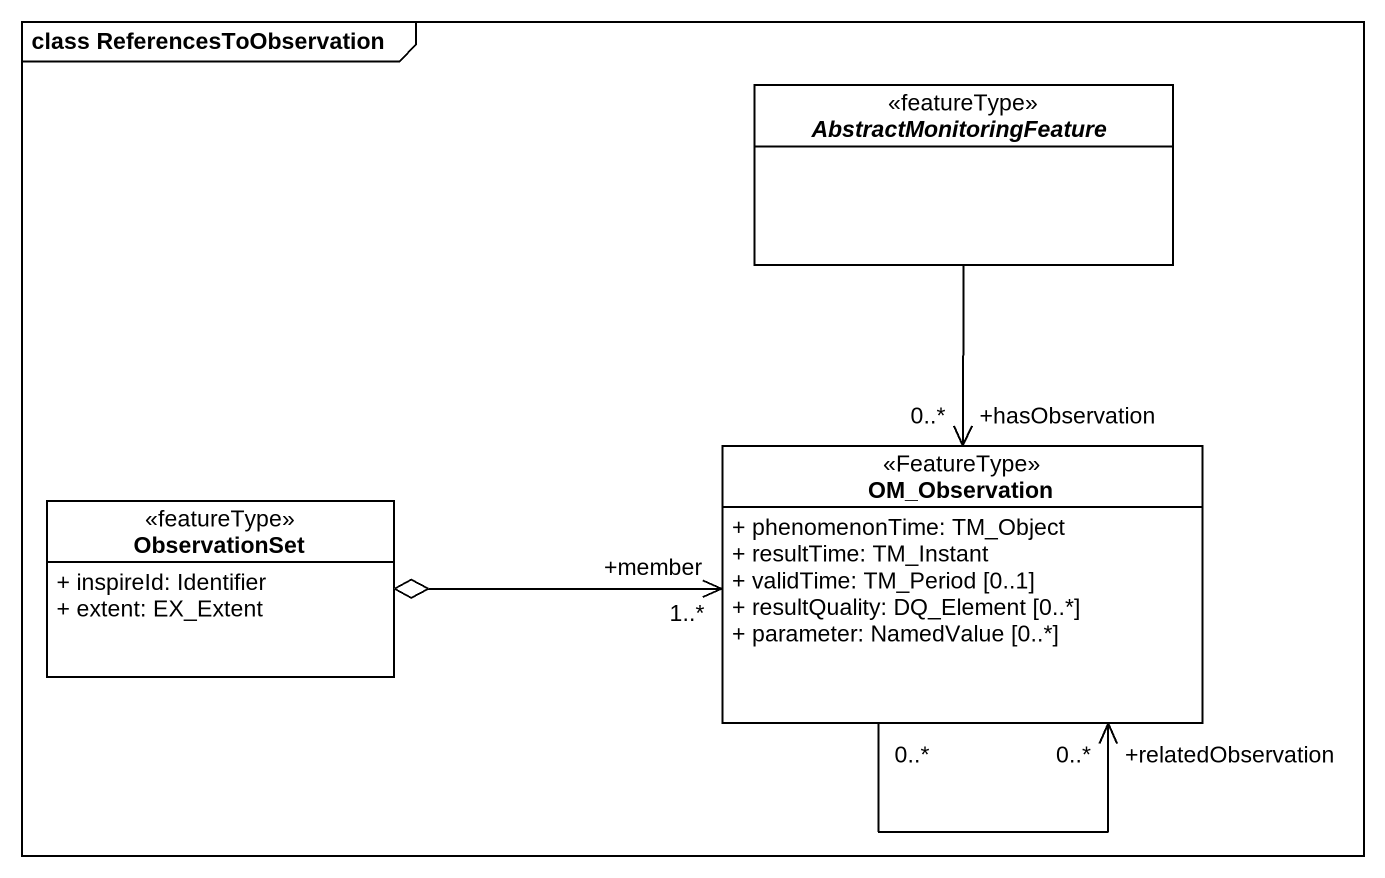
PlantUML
@startuml
mainframe class ReferencesToObservation
hide circle
hide empty members
skinparam classAttributeIconSize 0
abstract class AbstractMonitoringFeature <<featureType>> #FFFFFF
class OM_Observation <<FeatureType>> #FFFFFF {
  + phenomenonTime: TM_Object
  + resultTime: TM_Instant
  + validTime: TM_Period [0..1]
  + resultQuality: DQ_Element [0..*]
  + parameter: NamedValue [0..*]
}
class ObservationSet <<featureType>> #FFFFFF {
  + inspireId: Identifier
  + extent: EX_Extent
}
AbstractMonitoringFeature --> "+hasObservation\n0..*" OM_Observation
OM_Observation "0..*" --> "+relatedObservation\n0..*" OM_Observation
ObservationSet o-right-> "+member\n1..*" OM_Observation
@enduml
